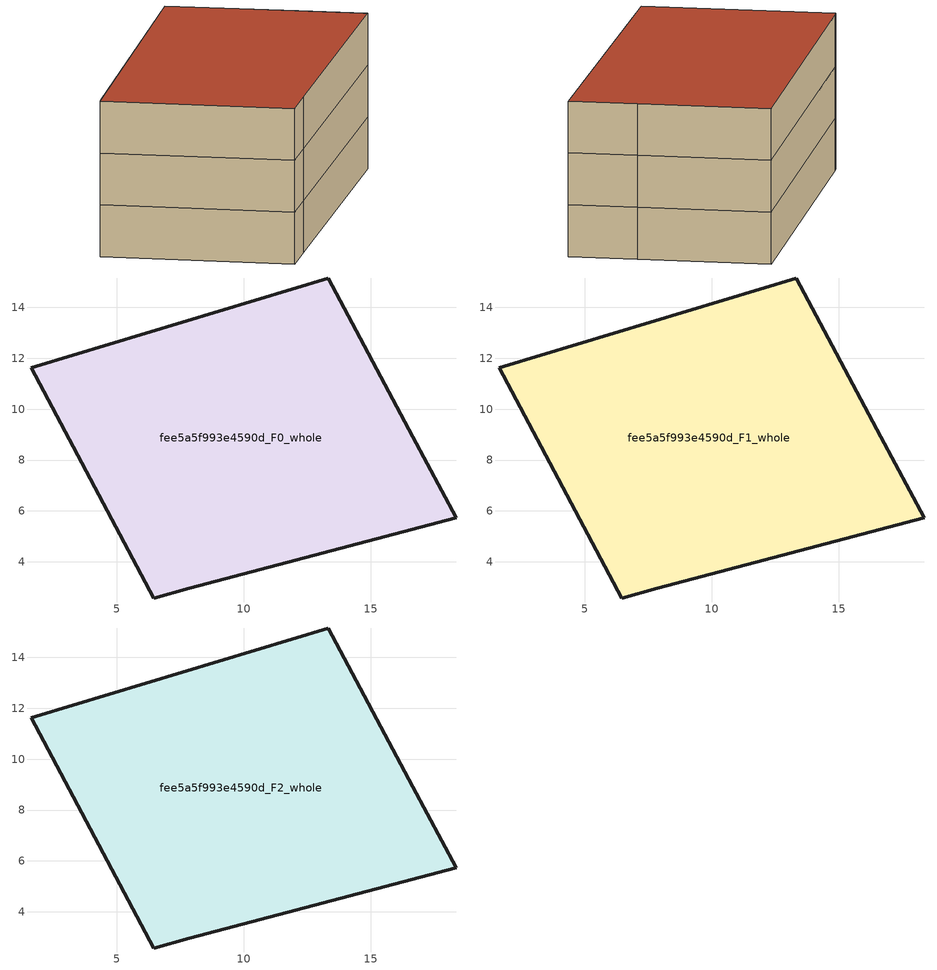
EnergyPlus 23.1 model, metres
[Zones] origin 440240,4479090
fee5a5f993e4590d_F0_whole
 floor ground (EU_floor_Construction): 13.33,15.16 16.64,8.92 18.35,5.73 7.85,2.96 6.46,2.58 1.66,11.63 1.84,11.7 z0
 wall outside (EU_wall_Construction): 18.35,5.73 16.64,8.92 13.33,15.16 1.84,11.7 1.66,11.63 6.46,2.58 7.85,2.96 18.35,5.73 z0:3
fee5a5f993e4590d_F1_whole
 floor to fee5a5f993e4590d_F0_whole (EU_floor_Construction): 13.33,15.16 16.64,8.92 18.35,5.73 7.85,2.96 6.46,2.58 1.66,11.63 1.84,11.7 z3
 wall outside (EU_wall_Construction): 18.35,5.73 16.64,8.92 13.33,15.16 1.84,11.7 1.66,11.63 6.46,2.58 7.85,2.96 18.35,5.73 z3:6
fee5a5f993e4590d_F2_whole
 floor to fee5a5f993e4590d_F1_whole (EU_floor_Construction): 13.33,15.16 16.64,8.92 18.35,5.73 7.85,2.96 6.46,2.58 1.66,11.63 1.84,11.7 z6
 wall outside (EU_wall_Construction): 18.35,5.73 16.64,8.92 13.33,15.16 1.84,11.7 1.66,11.63 6.46,2.58 7.85,2.96 18.35,5.73 z6:9
 roof outside (EU_roof_Construction): 18.35,5.73 16.64,8.92 13.33,15.16 1.84,11.7 1.66,11.63 6.46,2.58 7.85,2.96 z9
[Building]
EU S2 Campaign: North Axis=0; Terrain=City; Solar Distribution=FullExterior
[Site:Location]
Madrid: Latitude=40.5; Longitude=-3.5; Time Zone=1; Elevation=609
[SizingPeriod:WeatherFileDays]
AnnualSizingPeriod: Begin Month=1; Begin Day of Month=1; End Month=12; End Day of Month=31; Day of Week for Start Day=Monday; Use Weather File Daylight Saving Period=No; Use Weather File Rain and Snow Indicators=No
[MATERIAL]
EU_InternalMass_Material: Roughness=MediumRough; Thickness=0.1; Conductivity=1; Density=1800; Specific Heat=900; Thermal Absorptance=0.9; Solar Absorptance=0.7; Visible Absorptance=0.7
[MATERIAL:NOMASS] Roughness=MediumRough; Thermal Absorptance=0.9; Solar Absorptance=0.7; Visible Absorptance=0.7
Name | Thermal Resistance
EU_wall_NoMass | 1.60022
EU_roof_NoMass | 1.57597
EU_floor_NoMass | 0.470652
[CONSTRUCTION]
EU_wall_Construction: EU_wall_NoMass
EU_roof_Construction: EU_roof_NoMass
EU_floor_Construction: EU_floor_NoMass
EU_InternalMass_Construction: EU_InternalMass_Material
[ZONE] Type=1; Multiplier=1; Ceiling Height=autocalculate; Floor Area=autocalculate; Part of Total Floor Area=Yes
Name | Volume
fee5a5f993e4590d_F0_whole | 375.707
fee5a5f993e4590d_F1_whole; fee5a5f993e4590d_F2_whole | 375.706
[INTERNALMASS] Construction=EU_InternalMass_Construction; Surface Area=125.236
Name | Zone or ZoneList
fee5a5f993e4590d_F0_whole_EU_InternalMass | fee5a5f993e4590d_F0_whole
fee5a5f993e4590d_F1_whole_EU_InternalMass | fee5a5f993e4590d_F1_whole
fee5a5f993e4590d_F2_whole_EU_InternalMass | fee5a5f993e4590d_F2_whole
[OTHEREQUIPMENT] Fuel Type=Electricity; Design Level Calculation Method=Watts/Area; Power per Zone Floor Area=1; Fraction Latent=0; Fraction Radiant=0; Fraction Lost=0; Carbon Dioxide Generation Rate=0; EndUse Subcategory=EU_Step8_InternalGains
Name | Zone or ZoneList or Space or SpaceList | Schedule
EU_Step8_InternalGain_fee5a5f993e4590d_F0_whole_f000 | fee5a5f993e4590d_F0_whole | EU_Step8_GainSchedule_fee5a5f993e4590d_F0_whole_f000
EU_Step8_InternalGain_fee5a5f993e4590d_F1_whole_f000 | fee5a5f993e4590d_F1_whole | EU_Step8_GainSchedule_fee5a5f993e4590d_F1_whole_f000
EU_Step8_InternalGain_fee5a5f993e4590d_F2_whole_f000 | fee5a5f993e4590d_F2_whole | EU_Step8_GainSchedule_fee5a5f993e4590d_F2_whole_f000
[ZONEVENTILATION:DESIGNFLOWRATE] Schedule=EU_AlwaysOn; Design Flow Rate Calculation Method=AirChanges/Hour; Air Changes per Hour=0.480704; Ventilation Type=Natural; Fan Pressure Rise=0; Fan Total Efficiency=1; Constant Term Coefficient=1; Temperature Term Coefficient=0; Velocity Term Coefficient=0; Velocity Squared Term Coefficient=0; Minimum Indoor Temperature=-100; Maximum Indoor Temperature=100; Delta Temperature=-100; Minimum Outdoor Temperature=-100; Maximum Outdoor Temperature=100; Maximum Wind Speed=40
Name | Zone or ZoneList or Space or SpaceList
EU_ConstantAir_fee5a5f993e4590d_F0_whole | fee5a5f993e4590d_F0_whole
EU_ConstantAir_fee5a5f993e4590d_F1_whole | fee5a5f993e4590d_F1_whole
EU_ConstantAir_fee5a5f993e4590d_F2_whole | fee5a5f993e4590d_F2_whole
[HVACTEMPLATE:THERMOSTAT] Constant Heating Setpoint=20; Constant Cooling Setpoint=50
EU_HeatOnly_fee5a5f993e4590d_F0_whole; EU_HeatOnly_fee5a5f993e4590d_F1_whole; EU_HeatOnly_fee5a5f993e4590d_F2_whole
[HVACTEMPLATE:ZONE:IDEALLOADSAIRSYSTEM] System Availability Schedule=EU_AlwaysOn; Maximum Heating Supply Air Temperature=50; Minimum Cooling Supply Air Temperature=13; Maximum Heating Supply Air Humidity Ratio=0.0156; Minimum Cooling Supply Air Humidity Ratio=0.0077; Heating Limit=NoLimit; Cooling Limit=NoLimit; Heating Availability Schedule=EU_AlwaysOn; Cooling Availability Schedule=EU_CoolingOff; Dehumidification Control Type=ConstantSensibleHeatRatio; Cooling Sensible Heat Ratio=0.7; Dehumidification Setpoint=60; Humidification Control Type=None; Humidification Setpoint=30; Outdoor Air Method=None; Outdoor Air Flow Rate per Person=0.00944; Outdoor Air Flow Rate per Zone Floor Area=0; Outdoor Air Flow Rate per Zone=0; Demand Controlled Ventilation Type=None; Outdoor Air Economizer Type=NoEconomizer; Heat Recovery Type=None; Sensible Heat Recovery Effectiveness=0.7; Latent Heat Recovery Effectiveness=0.65
Name | Template Thermostat
fee5a5f993e4590d_F0_whole | EU_HeatOnly_fee5a5f993e4590d_F0_whole
fee5a5f993e4590d_F1_whole | EU_HeatOnly_fee5a5f993e4590d_F1_whole
fee5a5f993e4590d_F2_whole | EU_HeatOnly_fee5a5f993e4590d_F2_whole
[SIZING:ZONE] Zone Cooling Design Supply Air Temperature Input Method=SupplyAirTemperature; Zone Cooling Design Supply Air Temperature=13; Zone Heating Design Supply Air Temperature Input Method=SupplyAirTemperature; Zone Heating Design Supply Air Temperature=50; Zone Cooling Design Supply Air Humidity Ratio=0.008; Zone Heating Design Supply Air Humidity Ratio=0.008; Cooling Design Air Flow Method=DesignDay; Cooling Design Air Flow Rate=0; Cooling Minimum Air Flow per Zone Floor Area=0.000762; Cooling Minimum Air Flow=0; Cooling Minimum Air Flow Fraction=0.2; Heating Design Air Flow Method=DesignDay; Heating Design Air Flow Rate=0; Heating Maximum Air Flow per Zone Floor Area=0.002032; Heating Maximum Air Flow=0.141576; Heating Maximum Air Flow Fraction=0.3; Account for Dedicated Outdoor Air System=No; Dedicated Outdoor Air System Control Strategy=NeutralSupplyAir; Dedicated Outdoor Air Low Setpoint Temperature for Design=autosize; Dedicated Outdoor Air High Setpoint Temperature for Design=autosize; Zone Load Sizing Method=Sensible Load Only No Latent Load; Zone Latent Cooling Design Supply Air Humidity Ratio Input Method=HumidityRatioDifference; Zone Cooling Design Supply Air Humidity Ratio Difference=0.005; Zone Latent Heating Design Supply Air Humidity Ratio Input Method=HumidityRatioDifference; Zone Humidification Design Supply Air Humidity Ratio Difference=0.005
fee5a5f993e4590d_F0_whole; fee5a5f993e4590d_F1_whole; fee5a5f993e4590d_F2_whole
[SCHEDULE:CONSTANT]
Name | Hourly Value
EU_AlwaysOn | 1
EU_CoolingOff | 0
[SCHEDULE:FILE] Column Number=1; Rows to Skip at Top=0; Number of Hours of Data=8760; Column Separator=Comma; Interpolate to Timestep=No; Minutes per Item=60; Adjust Schedule for Daylight Savings=Yes
Name | File
EU_Step8_GainSchedule_fee5a5f993e4590d_F0_whole_f000 | C:\Users\o_iseri\Desktop\OpenUBEM\openubem\outputs\eu_evidence\EU-11\ES-MAD-BERRUGUETE\idfs\fee5a5f993e4590d\fee5a5f993e4590d_F0_whole_f000_gain.csv
EU_Step8_GainSchedule_fee5a5f993e4590d_F1_whole_f000 | C:\Users\o_iseri\Desktop\OpenUBEM\openubem\outputs\eu_evidence\EU-11\ES-MAD-BERRUGUETE\idfs\fee5a5f993e4590d\fee5a5f993e4590d_F1_whole_f000_gain.csv
EU_Step8_GainSchedule_fee5a5f993e4590d_F2_whole_f000 | C:\Users\o_iseri\Desktop\OpenUBEM\openubem\outputs\eu_evidence\EU-11\ES-MAD-BERRUGUETE\idfs\fee5a5f993e4590d\fee5a5f993e4590d_F2_whole_f000_gain.csv
